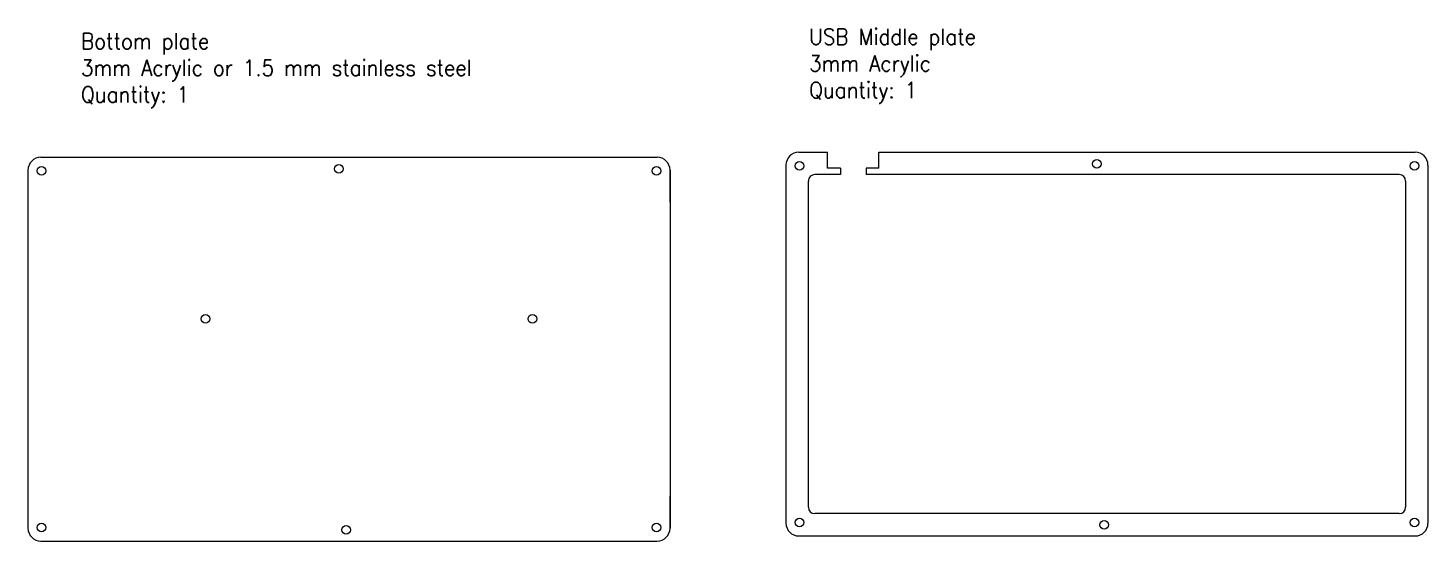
# Model space of a CAD drawing. Header units: millimetres. Extents: x 188 to 1083, y -51 to 254.
# Drawn here: x 646 to 1083.4, y 92.3 to 252.8 of the extents above; entities that cross this region are included whole.
import ezdxf

# ---------------------------------------------------------------- set-up
doc = ezdxf.new("R2010")
doc.units = ezdxf.units.MM
doc.layers.add('Layer_1', color=7, linetype='CONTINUOUS')
doc.layers.add('text', color=4, linetype='CONTINUOUS', plot=False)
doc.styles.add('textstyle28', font='standard')

msp = doc.modelspace()

# ---------------------------------------------------------------- linework, layer by layer
at = {"layer": 'Layer_1', "linetype": 'ByBlock'}
for p, q in [((649.95869, 212.33725), (842.56652, 212.33725)), ((649.95869, 212.33725), (842.56652, 212.33725)), ((886.81007, 213.91437), (886.81007, 213.91437)), ((886.81007, 213.91437), (886.81007, 213.91437)), ((886.81007, 213.91437), (895.81662, 213.91437)), ((895.81662, 208.9144), (895.81662, 213.91437)), ((911.81659, 208.9144), (911.81659, 213.91437)), ((911.81659, 213.91437), (1079.4179, 213.91437)), ((645.95869, 208.33725), (645.95869, 96.33727)), ((846.56652, 198.33726), (846.56652, 208.33725)), ((882.81007, 209.91437), (882.81007, 97.9144)), ((899.81662, 206.9144), (891.81006, 206.9144)), ((899.81662, 208.9144), (895.81662, 208.9144)), ((899.81662, 208.9144), (899.81662, 206.9144)), ((907.8166, 208.9144), (907.8166, 206.9144)), ((911.81659, 208.9144), (907.8166, 208.9144)), ((1074.41791, 206.91441), (907.8166, 206.9144)), ((889.81004, 102.91439), (889.81003, 204.91438)), ((1076.41793, 204.91438), (1076.41794, 102.91439)), ((846.56652, 96.33727), (846.56652, 106.33726)), ((1074.41791, 100.91437), (891.81006, 100.91436)), ((649.95869, 92.33727), (842.56652, 92.33727)), ((649.95869, 92.33727), (659.95868, 92.33727)), ((832.56653, 92.33727), (842.56652, 92.33727)), ((886.81007, 93.9144), (1079.4179, 93.9144))]:
    msp.add_line(p, q, dxfattribs=at)
at = {"layer": 'Layer_1'}
for p, q in [((846.56652, 208.33725), (846.56652, 96.33727)), ((1083.4179, 209.91437), (1083.4179, 97.9144)), ((846.56652, 154.60251), (846.56652, 129.73514)), ((846.56652, 154.60251), (846.56652, 129.73514)), ((1083.4179, 156.17963), (1083.4179, 131.31227))]:
    msp.add_line(p, q, dxfattribs=at)
for centre in [(743.0598, 208.73725), (887.04231, 209.68215), (979.91118, 210.31437), (1079.18567, 209.68214), (650.19092, 208.10503), (650.19092, 208.10503), (842.33429, 208.10501), (701.4348, 161.83726), (803.5598, 161.83726), (650.19092, 96.56951), (745.3723, 95.85235), (842.33429, 96.56949), (842.33429, 96.56949), (887.04231, 98.14664), (887.04231, 98.14664), (982.22368, 97.42947), (1079.18567, 98.14662)]:
    msp.add_circle(centre, 1.35, dxfattribs=at)
for centre, start, end in [((649.95869, 208.33725), 90, 180), ((842.56652, 208.33725), 0, 90), ((886.81007, 209.91437), 90, 180), ((1079.4179, 209.91437), 0, 90), ((649.95869, 96.33727), 180, 270), ((649.95869, 96.33727), 180, 270), ((842.56652, 96.33727), 270, 0), ((886.81007, 97.9144), 180, 270), ((1079.4179, 97.9144), 270, 0)]:
    msp.add_arc(centre, 4, start, end, dxfattribs=at)
at = {"layer": 'Layer_1', "linetype": 'ByBlock'}
for centre, start, end in [((891.81006, 204.91437), 89.9998313, 179.9998313), ((1074.4179, 204.91439), 359.9998313, 89.9998313), ((891.81007, 102.91439), 179.9998313, 269.9998313), ((1074.41791, 102.9144), 269.9998313, 359.9998313)]:
    msp.add_arc(centre, 2.00003, start, end, dxfattribs=at)

# ---------------------------------------------------------------- texts
at = {"layer": 'text', "linetype": 'ByBlock', "char_height": 2.5, "width": 161.4251725, "attachment_point": 1, "style": 'textstyle28'}
for s, insert in [('{\\H2x;Bottom plate\\P3mm Acrylic or 1.5 mm stainless steel\\PQuantity: 1}', (662.54547, 251.13243)), ('{\\H2x;USB Middle plate\\P3mm Acrylic\\PQuantity: 1}', (890.04913, 252.53518))]:
    msp.add_mtext(s, dxfattribs=dict(at, insert=insert))

doc.saveas('drawing.dxf')
